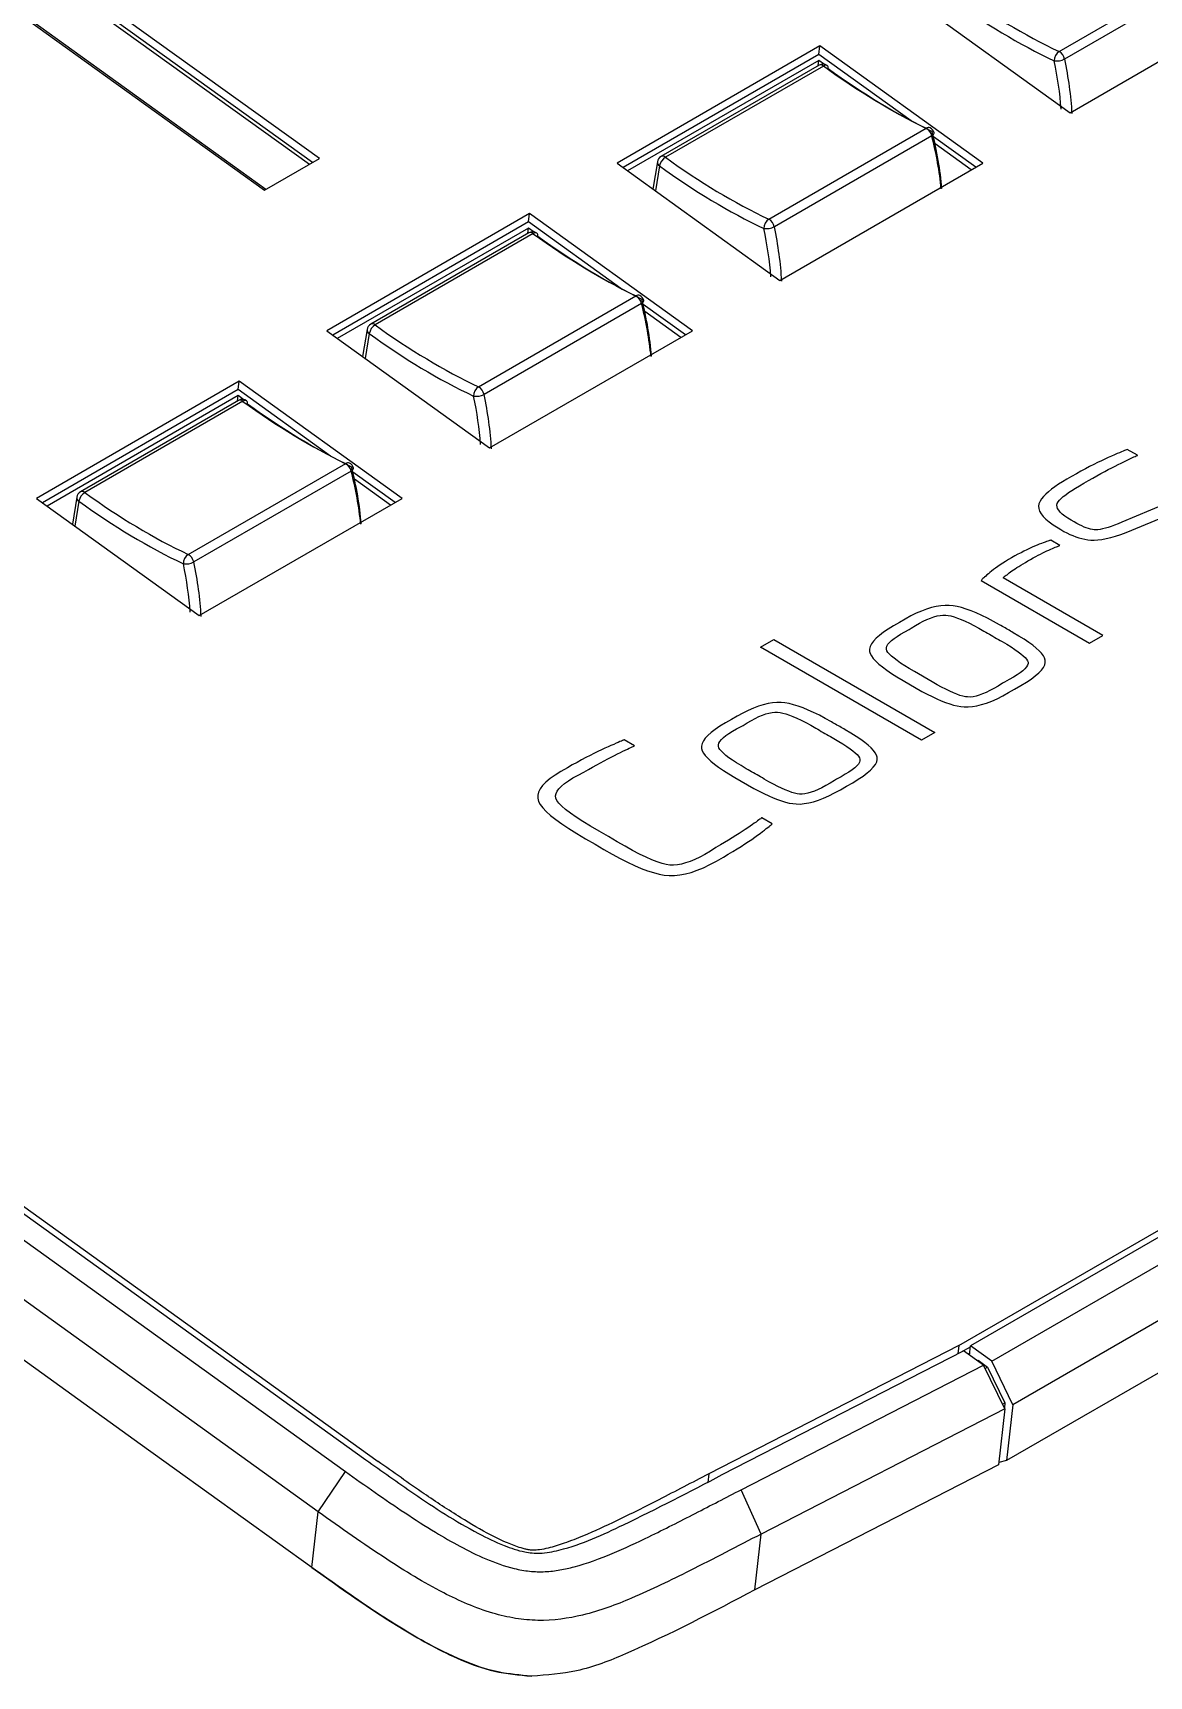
# Model space of a CAD drawing. Header units: inches. Extents: x 1.2 to 43.4, y 1.7 to 28.6.
# Drawn here: x 7.251 to 9.124, y 8.672 to 11.428 of the extents above; entities that cross this region are included whole.
import ezdxf

# ---------------------------------------------------------------- set-up
doc = ezdxf.new("R2010")
doc.units = ezdxf.units.IN
doc.header["$MEASUREMENT"] = 0
doc.layers.add('ARTWORK', color=2, linetype='Continuous')

msp = doc.modelspace()

# ---------------------------------------------------------------- linework, layer by layer
for p, q in [((8.8048, 9.2264), (19.1198, 15.1812)), ((19.1446, 15.1836), (8.8244, 9.2259)), ((8.86, 9.2003), (19.1801, 15.158)), ((19.2157, 15.0848), (8.8956, 9.1271)), ((19.2051, 14.9913), (8.885, 9.0336)), ((1.2564, 13.7032), (7.7758, 9.0153)), ((1.3361, 13.6899), (7.8097, 9.0349)), ((7.7299, 8.9477), (1.172, 13.6633)), ((1.3881, 13.6647), (7.8304, 9.0323)), ((7.4311, 9.0614), (1.1614, 13.5697)), ((7.7322, 11.2177), (6.6563, 11.9913)), ((7.7151, 11.2077), (6.6409, 11.9801)), ((7.7206, 11.2109), (6.6458, 11.9838)), ((6.5728, 11.9318), (7.64, 11.1644)), ((7.6422, 11.1657), (6.5753, 11.9328)), ((8.9731, 11.3972), (9.2374, 11.5497)), ((9.2467, 11.5371), (8.9824, 11.3845)), ((8.7184, 11.4911), (8.9917, 11.2945)), ((8.9917, 11.2945), (9.3321, 11.491)), ((8.5716, 11.4064), (8.2313, 11.2099)), ((8.57, 11.3924), (8.2414, 11.2026)), ((8.57, 11.3924), (8.5716, 11.4064)), ((8.7249, 11.281), (8.57, 11.3924)), ((8.845, 11.2098), (8.5716, 11.4064)), ((8.57, 11.3823), (8.2491, 11.1971)), ((8.5703, 11.3741), (8.3051, 11.2211)), ((8.5777, 11.3728), (8.3126, 11.2197)), ((8.569, 11.3734), (8.57, 11.3823)), ((8.5795, 11.3755), (8.57, 11.3823)), ((8.486, 11.1159), (8.7502, 11.2685)), ((8.7595, 11.2558), (8.4953, 11.1033)), ((8.8333, 11.2031), (8.7622, 11.2543)), ((8.8255, 11.1986), (8.7649, 11.2422)), ((7.64, 11.1644), (7.7322, 11.2177)), ((8.2313, 11.2099), (8.5046, 11.0133)), ((8.299, 11.2121), (8.2916, 11.1665)), ((8.3026, 11.2052), (8.2958, 11.1635)), ((8.5046, 11.0133), (8.845, 11.2098)), ((8.0845, 11.1252), (7.7442, 10.9287)), ((8.0829, 11.1112), (7.7542, 10.9214)), ((8.0829, 11.1112), (8.0845, 11.1252)), ((8.2378, 10.9998), (8.0829, 11.1112)), ((8.3579, 10.9286), (8.0845, 11.1252)), ((8.0829, 11.1011), (7.762, 10.9159)), ((8.0832, 11.0929), (7.818, 10.9399)), ((8.0906, 11.0916), (7.8255, 10.9385)), ((8.0818, 11.0922), (8.0829, 11.1011)), ((8.0924, 11.0943), (8.0829, 11.1011)), ((7.9989, 10.8347), (8.2631, 10.9873)), ((8.2724, 10.9746), (8.0082, 10.8221)), ((8.3462, 10.9219), (8.275, 10.973)), ((8.3384, 10.9174), (8.2778, 10.961)), ((7.7442, 10.9287), (8.0175, 10.7321)), ((7.8119, 10.9309), (7.8045, 10.8853)), ((7.8154, 10.924), (7.8087, 10.8823)), ((8.0175, 10.7321), (8.3579, 10.9286)), ((7.5974, 10.844), (7.2571, 10.6475)), ((7.5958, 10.83), (7.5974, 10.844)), ((7.8707, 10.6474), (7.5974, 10.844)), ((7.5958, 10.83), (7.2671, 10.6402)), ((7.5957, 10.8199), (7.2749, 10.6347)), ((7.5961, 10.8117), (7.3309, 10.6587)), ((7.6035, 10.8104), (7.3384, 10.6573)), ((7.5947, 10.811), (7.5957, 10.8199)), ((7.6052, 10.8131), (7.5957, 10.8199)), ((7.7507, 10.7186), (7.5958, 10.83)), ((7.5118, 10.5535), (7.776, 10.7061)), ((7.7853, 10.6934), (7.5211, 10.5409)), ((7.8591, 10.6407), (7.7879, 10.6918)), ((7.8513, 10.6362), (7.7907, 10.6797)), ((7.2571, 10.6475), (7.5304, 10.4509)), ((7.3248, 10.6497), (7.3174, 10.6041)), ((7.3283, 10.6428), (7.3216, 10.6011)), ((7.5304, 10.4509), (7.8707, 10.6474)), ((8.8048, 9.2264), (8.3851, 9.0111)), ((8.408, 9.01), (8.8128, 9.2177)), ((8.8048, 9.2264), (8.8032, 9.2128)), ((8.8082, 9.2153), (8.8243, 9.2246)), ((8.8465, 9.1935), (8.8128, 9.2177)), ((8.8203, 9.2123), (8.8231, 9.2139)), ((8.8227, 9.2105), (8.8244, 9.2259)), ((8.86, 9.2003), (8.8244, 9.2259)), ((8.4398, 8.9848), (8.8465, 9.1935)), ((8.8358, 9.2011), (8.8371, 9.2019)), ((8.8371, 9.2019), (8.8531, 9.1904)), ((8.8821, 9.1202), (8.8465, 9.1935)), ((8.8491, 9.1881), (8.8531, 9.1904)), ((8.8531, 9.1904), (8.8822, 9.1305)), ((8.8956, 9.1271), (8.86, 9.2003)), ((8.8783, 9.1282), (8.8822, 9.1305)), ((8.8822, 9.1305), (8.8813, 9.122)), ((8.8956, 9.1271), (8.885, 9.0336)), ((8.8821, 9.1202), (8.4733, 8.9104)), ((8.8821, 9.1202), (8.8715, 9.0267)), ((7.7193, 8.8541), (7.4311, 9.0614)), ((7.7299, 8.9477), (7.7758, 9.0153)), ((8.8715, 9.0267), (8.4627, 8.8168)), ((8.885, 9.0336), (8.872, 9.0306)), ((8.3851, 9.0111), (8.3835, 8.9971)), ((8.4733, 8.9104), (8.4398, 8.9848)), ((7.7193, 8.8541), (7.7299, 8.9477)), ((8.4627, 8.8168), (8.4733, 8.9104)), ((8.0883, 8.672), (8.0877, 8.6721))]:
    msp.add_line(p, q)
at = {"flags": 128}
for points in [[(8.7595, 11.2558), (8.7611, 11.2569), (8.7623, 11.2581), (8.763, 11.2592), (8.7633, 11.2602), (8.7633, 11.2608)], [(8.2724, 10.9746), (8.274, 10.9757), (8.2752, 10.9769), (8.2759, 10.978), (8.2762, 10.979), (8.2761, 10.9796)], [(7.7853, 10.6934), (7.7869, 10.6945), (7.7881, 10.6956), (7.7888, 10.6968), (7.7891, 10.6978), (7.789, 10.6984)]]:
    msp.add_lwpolyline(points, dxfattribs=at)
for centre, radius, start, end in [((8.9833, 11.3819), 0.0183, 123.5722, 181.2966), ((8.969, 11.4103), 0.029, 262.0249, 297.5865), ((8.9636, 11.3803), 0.0193, 12.4757, 60.2994), ((8.5766, 11.3632), 0.0127, 54.1186, 119.9973), ((8.5729, 11.3676), 0.00708, 47.3576, 111.994), ((8.5814, 11.3684), 0.00566, 61.9444, 129.8678), ((8.5806, 11.3697), 0.00505, 347.6487, 48.0224), ((8.754, 11.2629), 0.0067, 67.7966, 124.0736), ((8.7407, 11.2517), 0.0193, 12.4757, 60.2994), ((8.751, 11.2577), 0.0127, 14.1861, 64.0927), ((8.3115, 11.2101), 0.0127, 119.9973, 170.7801), ((8.3243, 11.2009), 0.0221, 121.8266, 168.8229), ((8.3078, 11.2145), 0.00708, 47.3576, 111.994), ((8.3065, 11.2116), 0.00754, 176.0502, 238.4525), ((8.4961, 11.1007), 0.0183, 123.5731, 181.2956), ((8.4764, 11.0991), 0.0193, 12.4757, 60.2994), ((8.0895, 11.082), 0.0127, 54.1186, 119.9973), ((8.0858, 11.0864), 0.00708, 47.3576, 111.994), ((8.0943, 11.0872), 0.00566, 61.944, 129.8649), ((8.0935, 11.0885), 0.00505, 347.6487, 48.0224), ((8.4819, 11.1291), 0.029, 262.0249, 297.5865), ((8.2669, 10.9817), 0.00669, 67.792, 124.0782), ((8.2535, 10.9705), 0.0193, 12.4757, 60.2994), ((8.2639, 10.9765), 0.0127, 14.1861, 64.0927), ((7.8244, 10.9289), 0.0127, 119.9973, 170.7801), ((7.8194, 10.9304), 0.00754, 176.0502, 238.4525), ((7.8372, 10.9197), 0.0221, 121.8271, 168.8223), ((7.8207, 10.9333), 0.00708, 47.3576, 111.994), ((8.009, 10.8195), 0.0183, 123.5731, 181.2972), ((7.9893, 10.8179), 0.0193, 12.4757, 60.2994), ((7.6024, 10.8008), 0.0127, 54.1186, 119.9973), ((7.5987, 10.8052), 0.00708, 47.3576, 111.994), ((7.6071, 10.806), 0.00566, 61.944, 129.8649), ((7.6064, 10.8073), 0.00506, 347.6626, 48.0181), ((7.9948, 10.8478), 0.029, 262.0238, 297.5866), ((7.7798, 10.7005), 0.00669, 67.792, 124.0782), ((7.7664, 10.6893), 0.0193, 12.4757, 60.2994), ((7.7768, 10.6953), 0.0127, 14.1861, 64.0927), ((7.3323, 10.6492), 0.00754, 176.0502, 238.4525), ((7.3372, 10.6477), 0.0127, 119.9973, 170.7801), ((7.35, 10.6385), 0.0221, 121.8271, 168.8223), ((7.3336, 10.6521), 0.00708, 47.3576, 111.994), ((7.5219, 10.5383), 0.0183, 123.5715, 181.2973), ((7.5077, 10.5666), 0.029, 262.0237, 297.5877), ((7.5022, 10.5367), 0.0193, 12.4757, 60.2994)]:
    msp.add_arc(centre, radius, start, end)
for centre, major_axis, ratio, start_param, end_param in [((8.9252, 12.3992), (-0.5627, 1.0228), 0.594248, 2.242544, 2.452543), ((8.9163, 12.3943), (-0.5691, 1.0338), 0.594069, 2.242405, 2.452404), ((8.6374, 11.4579), (-0.2439, 0.4425), 0.593655, 4.034854, 4.237824), ((8.6596, 12.2459), (-0.6031, 0.9995), 0.560208, 2.219453, 2.429452), ((8.6685, 12.2513), (-0.6095, 1.0105), 0.560393, 2.219562, 2.429561), ((8.6284, 11.453), (-0.2375, 0.4315), 0.594069, 4.053627, 4.238144), ((8.4219, 11.3336), (-0.2607, 0.4328), 0.560822, 4.012586, 4.215556), ((8.4309, 11.339), (-0.2544, 0.4218), 0.560393, 3.990416, 4.215301), ((8.4381, 12.118), (-0.5627, 1.0228), 0.594248, 2.242544, 2.452543), ((8.4292, 12.1131), (-0.5691, 1.0338), 0.594069, 2.242405, 2.452404), ((8.1725, 11.9646), (-0.6031, 0.9995), 0.560208, 2.219453, 2.429452), ((8.1814, 11.9701), (-0.6095, 1.0105), 0.560393, 2.219562, 2.429561), ((8.1413, 11.1718), (-0.2375, 0.4315), 0.594069, 4.053627, 4.238144), ((8.1502, 11.1767), (-0.2439, 0.4425), 0.593655, 4.034854, 4.237824), ((7.9348, 11.0524), (-0.2607, 0.4328), 0.560822, 4.012586, 4.215556), ((7.9438, 11.0578), (-0.2544, 0.4218), 0.560393, 3.990416, 4.215301), ((7.9421, 11.8319), (-0.5691, 1.0338), 0.594069, 2.242405, 2.452404), ((7.951, 11.8368), (-0.5627, 1.0228), 0.594248, 2.242544, 2.452543), ((7.6853, 11.6834), (-0.6031, 0.9995), 0.560208, 2.219453, 2.429452), ((7.6943, 11.6889), (-0.6095, 1.0105), 0.560393, 2.219562, 2.429561), ((7.6542, 10.8906), (-0.2375, 0.4315), 0.594069, 4.053627, 4.238144), ((7.6631, 10.8955), (-0.2439, 0.4425), 0.593655, 4.034854, 4.237824), ((7.4567, 10.7766), (-0.2544, 0.4218), 0.560393, 3.990416, 4.215301), ((7.4477, 10.7712), (-0.2607, 0.4328), 0.560822, 4.012586, 4.215556), ((7.455, 11.5507), (-0.5691, 1.0338), 0.594069, 2.242405, 2.452404), ((7.4639, 11.5556), (-0.5627, 1.0228), 0.594248, 2.242544, 2.452543), ((7.1671, 10.6094), (-0.2375, 0.4315), 0.594069, 4.053627, 4.238144), ((7.176, 10.6143), (-0.2439, 0.4425), 0.593655, 4.034854, 4.237824)]:
    msp.add_ellipse(centre, major_axis=major_axis, ratio=ratio, start_param=start_param, end_param=end_param)
for points, knots in [([(7.7758, 9.0153), (7.7923, 9.0035), (7.825, 8.9801), (7.8751, 8.9459), (7.9222, 8.9156), (7.9672, 8.8895), (8.0105, 8.8681), (8.0502, 8.8536), (8.0845, 8.8474), (8.1107, 8.8467), (8.1358, 8.8497), (8.1747, 8.8586), (8.2248, 8.8776), (8.2781, 8.9024), (8.324, 8.9253), (8.3627, 8.945), (8.4012, 8.9649), (8.427, 8.9782), (8.4398, 8.9848)], [0, 0, 0, 0, 0.084338, 0.167732, 0.250065, 0.312703, 0.375091, 0.437716, 0.469036, 0.500388, 0.531706, 0.563014, 0.654691, 0.750172, 0.812622, 0.875078, 0.937539, 1, 1, 1, 1]), ([(7.8097, 9.0349), (7.8364, 9.0159), (7.8968, 8.973), (7.9729, 8.9234), (8.0373, 8.8922), (8.0721, 8.8801), (8.1049, 8.877), (8.1443, 8.885), (8.191, 8.9016), (8.282, 8.9445), (8.3532, 8.9815), (8.408, 9.01)], [0, 0, 0, 0, 0.14952, 0.337801, 0.404719, 0.453377, 0.486268, 0.531853, 0.619347, 0.707277, 1, 1, 1, 1]), ([(8.3851, 9.0111), (8.3572, 8.9967), (8.306, 8.9702), (8.2365, 8.9351), (8.1836, 8.9105), (8.1452, 8.8954), (8.1205, 8.8877), (8.1027, 8.884), (8.0914, 8.883), (8.0831, 8.8839), (8.0765, 8.8853), (8.0645, 8.8886), (8.0451, 8.8961), (8.0109, 8.9127), (7.964, 8.9403), (7.9011, 8.9819), (7.856, 9.014), (7.8304, 9.0323)], [0, 0, 0, 0, 0.158637, 0.291637, 0.391974, 0.44764, 0.491035, 0.512692, 0.529001, 0.539709, 0.54763, 0.55761, 0.59316, 0.638553, 0.730276, 0.847113, 1, 1, 1, 1]), ([(8.4733, 8.9104), (8.4333, 8.8897), (8.3621, 8.8528), (8.2647, 8.805), (8.1815, 8.7734), (8.1122, 8.7634), (8.0602, 8.7682), (8.005, 8.7812), (7.9305, 8.8145), (7.8346, 8.8733), (7.7677, 8.9208), (7.7299, 8.9477)], [0, 0, 0, 0, 0.175966, 0.314058, 0.420333, 0.505539, 0.546237, 0.589245, 0.691235, 0.825448, 1, 1, 1, 1]), ([(8.0877, 8.6721), (8.0689, 8.6737), (8.0287, 8.6771), (7.9678, 8.6989), (7.8975, 8.7341), (7.8136, 8.7871), (7.753, 8.8302), (7.7193, 8.8541)], [0, 0, 0, 0, 0.124012, 0.264054, 0.433981, 0.684847, 1, 1, 1, 1]), ([(7.7193, 8.8541), (7.7695, 8.8183), (7.8472, 8.7628), (7.9514, 8.7051), (8.0252, 8.6777), (8.0667, 8.674), (8.0877, 8.6721)], [0, 0, 0, 0, 0.469382, 0.727436, 0.862138, 1, 1, 1, 1]), ([(8.4627, 8.8168), (8.3923, 8.7798), (8.2981, 8.7301), (8.1715, 8.6786), (8.1139, 8.6741), (8.0883, 8.672)], [0, 0, 0, 0, 0.621023, 0.831392, 1, 1, 1, 1])]:
    msp.add_open_spline(points, degree=3, knots=knots)
at = {"layer": 'ARTWORK'}
for p, q in [((9.0703, 10.7226), (9.0658, 10.7207)), ((9.0742, 10.7242), (9.0703, 10.7226)), ((9.0776, 10.7257), (9.0742, 10.7242)), ((9.0805, 10.7269), (9.0776, 10.7257)), ((9.0829, 10.7279), (9.0805, 10.7269)), ((9.0848, 10.7287), (9.0829, 10.7279)), ((9.0863, 10.7292), (9.0848, 10.7287)), ((9.0872, 10.7295), (9.0863, 10.7292)), ((9.0876, 10.7296), (9.0872, 10.7295)), ((9.1047, 10.7198), (9.0876, 10.7296)), ((9.0173, 10.697), (9.0098, 10.693)), ((9.0244, 10.7008), (9.0173, 10.697)), ((9.0313, 10.7044), (9.0244, 10.7008)), ((9.0378, 10.7077), (9.0313, 10.7044)), ((9.044, 10.7108), (9.0378, 10.7077)), ((9.05, 10.7136), (9.044, 10.7108)), ((9.0496, 10.6925), (9.0557, 10.6958)), ((9.0556, 10.7162), (9.05, 10.7136)), ((9.0609, 10.7186), (9.0556, 10.7162)), ((9.0557, 10.6958), (9.0615, 10.6989)), ((9.0658, 10.7207), (9.0609, 10.7186)), ((9.0615, 10.6989), (9.067, 10.7017)), ((9.067, 10.7017), (9.0722, 10.7044)), ((9.0722, 10.7044), (9.0771, 10.7068)), ((9.0771, 10.7068), (9.0817, 10.7091)), ((9.0817, 10.7091), (9.086, 10.7111)), ((9.086, 10.7111), (9.0898, 10.7129)), ((9.0898, 10.7129), (9.0932, 10.7145)), ((9.0932, 10.7145), (9.0961, 10.7159)), ((9.0961, 10.7159), (9.0987, 10.7171)), ((9.0987, 10.7171), (9.1007, 10.718)), ((9.1007, 10.718), (9.1024, 10.7188)), ((9.1024, 10.7188), (9.1036, 10.7193)), ((9.1036, 10.7193), (9.1044, 10.7197)), ((9.1044, 10.7197), (9.1047, 10.7198)), ((8.972, 10.6713), (8.9658, 10.667)), ((8.9788, 10.6755), (8.972, 10.6713)), ((8.9861, 10.6799), (8.9788, 10.6755)), ((8.994, 10.6842), (8.9861, 10.6799)), ((9.0021, 10.6887), (8.994, 10.6842)), ((9.0004, 10.6648), (9.0071, 10.6688)), ((9.0098, 10.693), (9.0021, 10.6887)), ((9.0071, 10.6688), (9.0145, 10.673)), ((9.0145, 10.673), (9.0225, 10.6774)), ((9.0225, 10.6774), (9.0297, 10.6815)), ((9.0297, 10.6815), (9.0366, 10.6854)), ((9.0366, 10.6854), (9.0433, 10.6891)), ((9.0433, 10.6891), (9.0496, 10.6925)), ((8.9411, 10.6427), (8.9393, 10.6387)), ((8.9438, 10.6466), (8.9411, 10.6427)), ((8.947, 10.6506), (8.9438, 10.6466)), ((8.9508, 10.6546), (8.947, 10.6506)), ((8.9553, 10.6587), (8.9508, 10.6546)), ((8.9602, 10.6629), (8.9553, 10.6587)), ((8.9658, 10.667), (8.9602, 10.6629)), ((8.9701, 10.6391), (8.9715, 10.6418)), ((8.9715, 10.6418), (8.9737, 10.6445)), ((8.9737, 10.6445), (8.9766, 10.6475)), ((8.9766, 10.6475), (8.9801, 10.6506)), ((8.9801, 10.6506), (8.9842, 10.6538)), ((8.9842, 10.6538), (8.989, 10.6573)), ((8.989, 10.6573), (8.9944, 10.661)), ((8.9944, 10.661), (9.0004, 10.6648)), ((8.9393, 10.6387), (8.9386, 10.6346)), ((8.9386, 10.6346), (8.9389, 10.6304)), ((8.9389, 10.6304), (8.9403, 10.6261)), ((8.9403, 10.6261), (8.9428, 10.6218)), ((8.9428, 10.6218), (8.9464, 10.6173)), ((8.9464, 10.6173), (8.951, 10.6127)), ((8.951, 10.6127), (8.9567, 10.608)), ((8.9694, 10.6364), (8.9701, 10.6391)), ((8.9696, 10.6335), (8.9694, 10.6364)), ((8.9706, 10.6306), (8.9696, 10.6335)), ((8.9724, 10.6276), (8.9706, 10.6306)), ((8.975, 10.6245), (8.9724, 10.6276)), ((8.9784, 10.6213), (8.975, 10.6245)), ((8.9827, 10.618), (8.9784, 10.6213)), ((8.9877, 10.6146), (8.9827, 10.618)), ((8.9936, 10.6112), (8.9877, 10.6146)), ((9.1504, 10.6376), (9.0784, 10.6076)), ((9.0954, 10.5943), (9.1669, 10.6241)), ((8.9567, 10.608), (8.9634, 10.6032)), ((8.9634, 10.6032), (8.9713, 10.5983)), ((8.9713, 10.5983), (8.9762, 10.5952)), ((8.9762, 10.5952), (8.9812, 10.5923)), ((8.9812, 10.5923), (8.9861, 10.5896)), ((8.9861, 10.5896), (8.9911, 10.5872)), ((8.9911, 10.5872), (8.9961, 10.5851)), ((8.9983, 10.6083), (8.9936, 10.6112)), ((8.9961, 10.5851), (9.0011, 10.5831)), ((9.0028, 10.6057), (8.9983, 10.6083)), ((9.0071, 10.6033), (9.0028, 10.6057)), ((9.0112, 10.6013), (9.0071, 10.6033)), ((9.0151, 10.5995), (9.0112, 10.6013)), ((9.0188, 10.598), (9.0151, 10.5995)), ((9.0223, 10.5968), (9.0188, 10.598)), ((9.0257, 10.5958), (9.0223, 10.5968)), ((9.0289, 10.5952), (9.0257, 10.5958)), ((9.0318, 10.5948), (9.0289, 10.5952)), ((9.0349, 10.5947), (9.0318, 10.5948)), ((9.0383, 10.5949), (9.0349, 10.5947)), ((9.0421, 10.5954), (9.0383, 10.5949)), ((9.0462, 10.5963), (9.0421, 10.5954)), ((9.0507, 10.5974), (9.0462, 10.5963)), ((9.0555, 10.5988), (9.0507, 10.5974)), ((9.0607, 10.6006), (9.0555, 10.5988)), ((9.0663, 10.6026), (9.0607, 10.6006)), ((9.0722, 10.6049), (9.0663, 10.6026)), ((9.068, 10.5844), (9.0767, 10.5872)), ((9.0784, 10.6076), (9.0722, 10.6049)), ((9.0767, 10.5872), (9.0858, 10.5905)), ((9.0858, 10.5905), (9.0954, 10.5943)), ((8.9142, 10.559), (8.9092, 10.5565)), ((8.9189, 10.5614), (8.9142, 10.559)), ((8.9235, 10.5635), (8.9189, 10.5614)), ((8.9279, 10.5655), (8.9235, 10.5635)), ((8.932, 10.5674), (8.9279, 10.5655)), ((8.9361, 10.569), (8.932, 10.5674)), ((8.9399, 10.5705), (8.9361, 10.569)), ((8.9434, 10.5719), (8.9399, 10.5705)), ((8.9466, 10.573), (8.9434, 10.5719)), ((8.9456, 10.556), (8.9492, 10.5578)), ((8.9495, 10.5741), (8.9466, 10.573)), ((8.9492, 10.5578), (8.9527, 10.5594)), ((8.952, 10.575), (8.9495, 10.5741)), ((8.9541, 10.5758), (8.952, 10.575)), ((8.9527, 10.5594), (8.9559, 10.5609)), ((8.9558, 10.5764), (8.9541, 10.5758)), ((8.9572, 10.5769), (8.9558, 10.5764)), ((8.9559, 10.5609), (8.959, 10.5622)), ((8.9583, 10.5772), (8.9572, 10.5769)), ((8.959, 10.5774), (8.9583, 10.5772)), ((8.9593, 10.5774), (8.959, 10.5774)), ((8.959, 10.5622), (8.9619, 10.5634)), ((8.9746, 10.5686), (8.9593, 10.5774)), ((8.9619, 10.5634), (8.9644, 10.5645)), ((8.9644, 10.5645), (8.9667, 10.5655)), ((8.9667, 10.5655), (8.9687, 10.5663)), ((8.9687, 10.5663), (8.9704, 10.567)), ((8.9704, 10.567), (8.9718, 10.5676)), ((8.9718, 10.5676), (8.9729, 10.5681)), ((8.9729, 10.5681), (8.9738, 10.5684)), ((8.9738, 10.5684), (8.9743, 10.5686)), ((8.9743, 10.5686), (8.9746, 10.5686)), ((9.0011, 10.5831), (9.006, 10.5815)), ((9.006, 10.5815), (9.011, 10.5801)), ((9.011, 10.5801), (9.0161, 10.5789)), ((9.0161, 10.5789), (9.0211, 10.578)), ((9.0211, 10.578), (9.0263, 10.5775)), ((9.0263, 10.5775), (9.0321, 10.5774)), ((9.0321, 10.5774), (9.0383, 10.5778)), ((9.0383, 10.5778), (9.045, 10.5787)), ((9.045, 10.5787), (9.0522, 10.5801)), ((9.0522, 10.5801), (9.0599, 10.582)), ((9.0599, 10.582), (9.068, 10.5844)), ((8.8666, 10.5307), (8.8631, 10.5282)), ((8.8703, 10.5333), (8.8666, 10.5307)), ((8.8743, 10.536), (8.8703, 10.5333)), ((8.8787, 10.5389), (8.8743, 10.536)), ((8.8833, 10.5418), (8.8787, 10.5389)), ((8.8882, 10.5448), (8.8833, 10.5418)), ((8.8934, 10.548), (8.8882, 10.5448)), ((8.8988, 10.551), (8.8934, 10.548)), ((8.8965, 10.5275), (8.8993, 10.5294)), ((8.9041, 10.5538), (8.8988, 10.551)), ((8.8993, 10.5294), (8.9023, 10.5314)), ((8.9023, 10.5314), (8.9055, 10.5334)), ((8.9092, 10.5565), (8.9041, 10.5538)), ((8.9055, 10.5334), (8.909, 10.5356)), ((8.909, 10.5356), (8.9126, 10.5378)), ((8.9126, 10.5378), (8.9165, 10.5402)), ((8.9165, 10.5402), (8.9206, 10.5426)), ((8.9206, 10.5426), (8.9252, 10.5452)), ((8.9252, 10.5452), (8.9296, 10.5476)), ((8.9296, 10.5476), (8.9339, 10.5499)), ((8.9339, 10.5499), (8.938, 10.5521)), ((8.938, 10.5521), (8.9419, 10.5541)), ((8.9419, 10.5541), (8.9456, 10.556)), ((8.8424, 10.5101), (8.8423, 10.5099)), ((8.8423, 10.5099), (9.0244, 10.4048)), ((8.8428, 10.5105), (8.8424, 10.5101)), ((8.8434, 10.5111), (8.8428, 10.5105)), ((8.8442, 10.5119), (8.8434, 10.5111)), ((8.8453, 10.513), (8.8442, 10.5119)), ((8.8466, 10.5142), (8.8453, 10.513)), ((8.8482, 10.5156), (8.8466, 10.5142)), ((8.85, 10.5173), (8.8482, 10.5156)), ((8.8521, 10.5191), (8.85, 10.5173)), ((8.8544, 10.5212), (8.8521, 10.5191)), ((8.857, 10.5234), (8.8544, 10.5212)), ((8.8599, 10.5257), (8.857, 10.5234)), ((8.8631, 10.5282), (8.8599, 10.5257)), ((8.8792, 10.5144), (8.8793, 10.5145)), ((9.0467, 10.4177), (8.8792, 10.5144)), ((8.8793, 10.5145), (8.8796, 10.5148)), ((8.8796, 10.5148), (8.8801, 10.5152)), ((8.8801, 10.5152), (8.8808, 10.5158)), ((8.8808, 10.5158), (8.8817, 10.5166)), ((8.8817, 10.5166), (8.8828, 10.5174)), ((8.8828, 10.5174), (8.8842, 10.5185)), ((8.8842, 10.5185), (8.8857, 10.5196)), ((8.8857, 10.5196), (8.8875, 10.521)), ((8.8875, 10.521), (8.8894, 10.5225)), ((8.8894, 10.5225), (8.8916, 10.5241)), ((8.8916, 10.5241), (8.8939, 10.5258)), ((8.8939, 10.5258), (8.8965, 10.5275)), ((8.7243, 10.4503), (8.7149, 10.4451)), ((8.7334, 10.4548), (8.7243, 10.4503)), ((8.7422, 10.4586), (8.7334, 10.4548)), ((8.7507, 10.4618), (8.7422, 10.4586)), ((8.7589, 10.4643), (8.7507, 10.4618)), ((8.7513, 10.4444), (8.7573, 10.4469)), ((8.7573, 10.4469), (8.7629, 10.4489)), ((8.7668, 10.4662), (8.7589, 10.4643)), ((8.7629, 10.4489), (8.7683, 10.4503)), ((8.7744, 10.4675), (8.7668, 10.4662)), ((8.7683, 10.4503), (8.7734, 10.4513)), ((8.7734, 10.4513), (8.7783, 10.4518)), ((8.7817, 10.4681), (8.7744, 10.4675)), ((8.7783, 10.4518), (8.7829, 10.4518)), ((8.7887, 10.468), (8.7817, 10.4681)), ((8.7829, 10.4518), (8.787, 10.4513)), ((8.787, 10.4513), (8.7917, 10.4504)), ((8.7952, 10.4674), (8.7887, 10.468)), ((8.7917, 10.4504), (8.7968, 10.4489)), ((8.8021, 10.4662), (8.7952, 10.4674)), ((8.7968, 10.4489), (8.8025, 10.4469)), ((8.8094, 10.4644), (8.8021, 10.4662)), ((8.8025, 10.4469), (8.8087, 10.4445)), ((8.8172, 10.462), (8.8094, 10.4644)), ((8.8255, 10.459), (8.8172, 10.462)), ((8.8341, 10.4555), (8.8255, 10.459)), ((8.8433, 10.4513), (8.8341, 10.4555)), ((8.8528, 10.4466), (8.8433, 10.4513)), ((8.6783, 10.4229), (8.6715, 10.4178)), ((8.6861, 10.4282), (8.6783, 10.4229)), ((8.6951, 10.4337), (8.6861, 10.4282)), ((8.7052, 10.4393), (8.6951, 10.4337)), ((8.7013, 10.4161), (8.7072, 10.4199)), ((8.7149, 10.4451), (8.7052, 10.4393)), ((8.7072, 10.4199), (8.714, 10.4237)), ((8.714, 10.4237), (8.7216, 10.4277)), ((8.7216, 10.4277), (8.725, 10.4297)), ((8.725, 10.4297), (8.732, 10.4341)), ((8.732, 10.4341), (8.7387, 10.438)), ((8.7387, 10.438), (8.7452, 10.4415)), ((8.7452, 10.4415), (8.7513, 10.4444)), ((8.8087, 10.4445), (8.8153, 10.4416)), ((8.8153, 10.4416), (8.8225, 10.4381)), ((8.8225, 10.4381), (8.8302, 10.4342)), ((8.8302, 10.4342), (8.8384, 10.4298)), ((8.8384, 10.4298), (8.847, 10.4249)), ((8.847, 10.4249), (8.8501, 10.4231)), ((8.8501, 10.4231), (8.8531, 10.4214)), ((8.8628, 10.4413), (8.8528, 10.4466)), ((8.8531, 10.4214), (8.8562, 10.4197)), ((8.8562, 10.4197), (8.8592, 10.4179)), ((8.8733, 10.4355), (8.8628, 10.4413)), ((8.8756, 10.4342), (8.8733, 10.4355)), ((8.8779, 10.4328), (8.8756, 10.4342)), ((8.8802, 10.4315), (8.8779, 10.4328)), ((8.8825, 10.4302), (8.8802, 10.4315)), ((8.8848, 10.4289), (8.8825, 10.4302)), ((8.8871, 10.4276), (8.8848, 10.4289)), ((8.8894, 10.4263), (8.8871, 10.4276)), ((8.8917, 10.4249), (8.8894, 10.4263)), ((8.8939, 10.4236), (8.8917, 10.4249)), ((8.8962, 10.4223), (8.8939, 10.4236)), ((8.9058, 10.4167), (8.8962, 10.4223)), ((8.4719, 10.3981), (8.4942, 10.411)), ((8.7424, 10.242), (8.4719, 10.3981)), ((8.4942, 10.411), (8.7647, 10.2548)), ((8.656, 10.3992), (8.655, 10.3949)), ((8.655, 10.3949), (8.6551, 10.3909)), ((8.6582, 10.4036), (8.656, 10.3992)), ((8.6615, 10.4081), (8.6582, 10.4036)), ((8.666, 10.4129), (8.6615, 10.4081)), ((8.6715, 10.4178), (8.666, 10.4129)), ((8.6834, 10.397), (8.6843, 10.3999)), ((8.6834, 10.3944), (8.6834, 10.397)), ((8.6842, 10.392), (8.6834, 10.3944)), ((8.6859, 10.3893), (8.6842, 10.392)), ((8.6843, 10.3999), (8.686, 10.4028)), ((8.686, 10.4028), (8.6885, 10.4059)), ((8.6885, 10.4059), (8.6919, 10.4092)), ((8.6919, 10.4092), (8.6962, 10.4126)), ((8.6962, 10.4126), (8.7013, 10.4161)), ((8.8592, 10.4179), (8.8622, 10.4162)), ((8.8622, 10.4162), (8.8653, 10.4144)), ((8.8653, 10.4144), (8.8683, 10.4127)), ((8.8683, 10.4127), (8.8713, 10.4109)), ((8.8713, 10.4109), (8.8744, 10.4092)), ((8.8744, 10.4092), (8.8774, 10.4074)), ((8.8774, 10.4074), (8.8853, 10.4028)), ((8.8853, 10.4028), (8.8925, 10.3984)), ((8.8925, 10.3984), (8.8988, 10.3943)), ((8.8988, 10.3943), (8.9044, 10.3904)), ((8.9145, 10.4112), (8.9058, 10.4167)), ((8.9222, 10.4061), (8.9145, 10.4112)), ((8.929, 10.4011), (8.9222, 10.4061)), ((8.9348, 10.3964), (8.929, 10.4011)), ((8.9397, 10.3919), (8.9348, 10.3964)), ((8.9436, 10.3877), (8.9397, 10.3919)), ((9.0244, 10.4048), (9.0467, 10.4177)), ((8.6551, 10.3909), (8.6562, 10.3872)), ((8.6562, 10.3872), (8.6583, 10.3832)), ((8.6583, 10.3832), (8.6614, 10.379)), ((8.6614, 10.379), (8.6655, 10.3745)), ((8.6655, 10.3745), (8.6707, 10.3697)), ((8.6707, 10.3697), (8.6768, 10.3648)), ((8.6768, 10.3648), (8.6839, 10.3595)), ((8.6884, 10.3862), (8.6859, 10.3893)), ((8.6918, 10.383), (8.6884, 10.3862)), ((8.6961, 10.3794), (8.6918, 10.383)), ((8.7012, 10.3755), (8.6961, 10.3794)), ((8.7072, 10.3713), (8.7012, 10.3755)), ((8.714, 10.3668), (8.7072, 10.3713)), ((8.7217, 10.3621), (8.714, 10.3668)), ((8.9044, 10.3904), (8.9091, 10.3869)), ((8.9091, 10.3869), (8.9131, 10.3836)), ((8.9131, 10.3836), (8.9162, 10.3805)), ((8.9184, 10.3649), (8.9158, 10.3618)), ((8.9162, 10.3805), (8.9186, 10.3777)), ((8.9202, 10.3678), (8.9184, 10.3649)), ((8.9186, 10.3777), (8.9202, 10.3752)), ((8.9202, 10.3752), (8.921, 10.373)), ((8.921, 10.3705), (8.9202, 10.3678)), ((8.921, 10.373), (8.921, 10.3705)), ((8.9434, 10.3595), (8.9468, 10.3641)), ((8.9467, 10.3837), (8.9436, 10.3877)), ((8.9487, 10.3799), (8.9467, 10.3837)), ((8.9468, 10.3641), (8.949, 10.3684)), ((8.9499, 10.3764), (8.9487, 10.3799)), ((8.949, 10.3684), (8.95, 10.3725)), ((8.95, 10.3725), (8.9499, 10.3764)), ((8.6839, 10.3595), (8.692, 10.354)), ((8.692, 10.354), (8.7011, 10.3483)), ((8.7011, 10.3483), (8.7112, 10.3423)), ((8.7112, 10.3423), (8.743, 10.3239)), ((8.7303, 10.357), (8.7217, 10.3621)), ((8.7602, 10.3397), (8.7303, 10.357)), ((8.7683, 10.3351), (8.7602, 10.3397)), ((8.8781, 10.3374), (8.8708, 10.3328)), ((8.8814, 10.3393), (8.8781, 10.3374)), ((8.8894, 10.3435), (8.8814, 10.3393)), ((8.8964, 10.3476), (8.8894, 10.3435)), ((8.9026, 10.3514), (8.8964, 10.3476)), ((8.9079, 10.355), (8.9026, 10.3514)), ((8.9123, 10.3585), (8.9079, 10.355)), ((8.9089, 10.3336), (8.9182, 10.3392)), ((8.9158, 10.3618), (8.9123, 10.3585)), ((8.9182, 10.3392), (8.9263, 10.3446)), ((8.9263, 10.3446), (8.9332, 10.3498)), ((8.9332, 10.3498), (8.9389, 10.3548)), ((8.9389, 10.3548), (8.9434, 10.3595)), ((8.743, 10.3239), (8.7516, 10.3193)), ((8.7516, 10.3193), (8.7599, 10.3151)), ((8.7599, 10.3151), (8.7678, 10.3114)), ((8.7678, 10.3114), (8.7754, 10.3081)), ((8.7758, 10.331), (8.7683, 10.3351)), ((8.7829, 10.3273), (8.7758, 10.331)), ((8.7896, 10.3241), (8.7829, 10.3273)), ((8.7957, 10.3214), (8.7896, 10.3241)), ((8.8014, 10.3191), (8.7957, 10.3214)), ((8.8067, 10.3172), (8.8014, 10.3191)), ((8.8115, 10.3159), (8.8067, 10.3172)), ((8.8158, 10.3149), (8.8115, 10.3159)), ((8.8196, 10.3145), (8.8158, 10.3149)), ((8.824, 10.3144), (8.8196, 10.3145)), ((8.8287, 10.3149), (8.824, 10.3144)), ((8.8337, 10.3159), (8.8287, 10.3149)), ((8.8391, 10.3175), (8.8337, 10.3159)), ((8.8447, 10.3195), (8.8391, 10.3175)), ((8.8507, 10.3221), (8.8447, 10.3195)), ((8.8571, 10.3251), (8.8507, 10.3221)), ((8.8638, 10.3287), (8.8571, 10.3251)), ((8.86, 10.3076), (8.8691, 10.3116)), ((8.8708, 10.3328), (8.8638, 10.3287)), ((8.8691, 10.3116), (8.8785, 10.3163)), ((8.8785, 10.3163), (8.8883, 10.3217)), ((8.8883, 10.3217), (8.8985, 10.3278)), ((8.8985, 10.3278), (8.9089, 10.3336)), ((8.4329, 10.2823), (8.4232, 10.2765)), ((8.4422, 10.2874), (8.4329, 10.2823)), ((8.4513, 10.2919), (8.4422, 10.2874)), ((8.4601, 10.2958), (8.4513, 10.2919)), ((8.4686, 10.299), (8.4601, 10.2958)), ((8.4631, 10.2786), (8.4693, 10.2816)), ((8.4768, 10.3015), (8.4686, 10.299)), ((8.4693, 10.2816), (8.4752, 10.2841)), ((8.4752, 10.2841), (8.4809, 10.286)), ((8.4847, 10.3034), (8.4768, 10.3015)), ((8.4809, 10.286), (8.4863, 10.2875)), ((8.4923, 10.3046), (8.4847, 10.3034)), ((8.4863, 10.2875), (8.4914, 10.2885)), ((8.4914, 10.2885), (8.4962, 10.289)), ((8.4997, 10.3052), (8.4923, 10.3046)), ((8.4962, 10.289), (8.5008, 10.289)), ((8.5067, 10.3052), (8.4997, 10.3052)), ((8.5008, 10.289), (8.505, 10.2885)), ((8.505, 10.2885), (8.5096, 10.2875)), ((8.5131, 10.3045), (8.5067, 10.3052)), ((8.5096, 10.2875), (8.5148, 10.2861)), ((8.52, 10.3033), (8.5131, 10.3045)), ((8.5148, 10.2861), (8.5205, 10.2841)), ((8.5274, 10.3015), (8.52, 10.3033)), ((8.5205, 10.2841), (8.5266, 10.2817)), ((8.5266, 10.2817), (8.5333, 10.2787)), ((8.5352, 10.2991), (8.5274, 10.3015)), ((8.5434, 10.2962), (8.5352, 10.2991)), ((8.5521, 10.2926), (8.5434, 10.2962)), ((8.5612, 10.2885), (8.5521, 10.2926)), ((8.5708, 10.2838), (8.5612, 10.2885)), ((8.5808, 10.2785), (8.5708, 10.2838)), ((8.7754, 10.3081), (8.7827, 10.3052)), ((8.7827, 10.3052), (8.7896, 10.3029)), ((8.7896, 10.3029), (8.7961, 10.3009)), ((8.7961, 10.3009), (8.8023, 10.2994)), ((8.8023, 10.2994), (8.8082, 10.2984)), ((8.8082, 10.2984), (8.8138, 10.2978)), ((8.8138, 10.2978), (8.8205, 10.2977)), ((8.8205, 10.2977), (8.8276, 10.2983)), ((8.8276, 10.2983), (8.8352, 10.2996)), ((8.8352, 10.2996), (8.8431, 10.3016)), ((8.8431, 10.3016), (8.8513, 10.3042)), ((8.8513, 10.3042), (8.86, 10.3076)), ((8.3895, 10.255), (8.3839, 10.2501)), ((8.3962, 10.2601), (8.3895, 10.255)), ((8.4041, 10.2654), (8.3962, 10.2601)), ((8.4131, 10.2709), (8.4041, 10.2654)), ((8.4232, 10.2765), (8.4131, 10.2709)), ((8.4192, 10.2533), (8.4252, 10.257)), ((8.4252, 10.257), (8.432, 10.2609)), ((8.432, 10.2609), (8.4396, 10.2649)), ((8.4396, 10.2649), (8.4429, 10.2668)), ((8.4429, 10.2668), (8.4499, 10.2713)), ((8.4499, 10.2713), (8.4567, 10.2752)), ((8.4567, 10.2752), (8.4631, 10.2786)), ((8.5333, 10.2787), (8.5405, 10.2753)), ((8.5405, 10.2753), (8.5481, 10.2714)), ((8.5481, 10.2714), (8.5563, 10.267)), ((8.5563, 10.267), (8.565, 10.2621)), ((8.565, 10.2621), (8.568, 10.2603)), ((8.568, 10.2603), (8.5711, 10.2586)), ((8.5711, 10.2586), (8.5741, 10.2568)), ((8.5741, 10.2568), (8.5772, 10.2551)), ((8.5772, 10.2551), (8.5802, 10.2533)), ((8.5913, 10.2726), (8.5808, 10.2785)), ((8.5936, 10.2713), (8.5913, 10.2726)), ((8.5959, 10.27), (8.5936, 10.2713)), ((8.5981, 10.2687), (8.5959, 10.27)), ((8.6004, 10.2674), (8.5981, 10.2687)), ((8.6027, 10.2661), (8.6004, 10.2674)), ((8.605, 10.2647), (8.6027, 10.2661)), ((8.6073, 10.2634), (8.605, 10.2647)), ((8.6096, 10.2621), (8.6073, 10.2634)), ((8.6119, 10.2608), (8.6096, 10.2621)), ((8.6142, 10.2595), (8.6119, 10.2608)), ((8.6238, 10.2538), (8.6142, 10.2595)), ((8.6324, 10.2484), (8.6238, 10.2538)), ((8.7647, 10.2548), (8.7424, 10.242)), ((8.2107, 10.2285), (8.205, 10.2258)), ((8.2162, 10.2309), (8.2107, 10.2285)), ((8.2212, 10.2331), (8.2162, 10.2309)), ((8.2257, 10.235), (8.2212, 10.2331)), ((8.2297, 10.2368), (8.2257, 10.235)), ((8.2332, 10.2383), (8.2297, 10.2368)), ((8.2361, 10.2395), (8.2332, 10.2383)), ((8.2386, 10.2406), (8.2361, 10.2395)), ((8.2406, 10.2414), (8.2386, 10.2406)), ((8.242, 10.2419), (8.2406, 10.2414)), ((8.243, 10.2423), (8.242, 10.2419)), ((8.2434, 10.2424), (8.243, 10.2423)), ((8.2606, 10.2324), (8.2434, 10.2424)), ((8.2452, 10.2253), (8.2487, 10.227)), ((8.2487, 10.227), (8.2518, 10.2284)), ((8.2518, 10.2284), (8.2544, 10.2296)), ((8.2544, 10.2296), (8.2565, 10.2306)), ((8.2565, 10.2306), (8.2582, 10.2314)), ((8.2582, 10.2314), (8.2595, 10.232)), ((8.2595, 10.232), (8.2603, 10.2323)), ((8.2603, 10.2323), (8.2606, 10.2324)), ((8.374, 10.2363), (8.373, 10.2321)), ((8.373, 10.2321), (8.3731, 10.228)), ((8.3731, 10.228), (8.3742, 10.2243)), ((8.3762, 10.2407), (8.374, 10.2363)), ((8.3795, 10.2453), (8.3762, 10.2407)), ((8.3839, 10.2501), (8.3795, 10.2453)), ((8.4014, 10.2342), (8.4023, 10.237)), ((8.4014, 10.2316), (8.4014, 10.2342)), ((8.4022, 10.2291), (8.4014, 10.2316)), ((8.4039, 10.2264), (8.4022, 10.2291)), ((8.4023, 10.237), (8.404, 10.24)), ((8.4064, 10.2234), (8.4039, 10.2264)), ((8.404, 10.24), (8.4065, 10.2431)), ((8.4065, 10.2431), (8.4099, 10.2463)), ((8.4099, 10.2463), (8.4141, 10.2497)), ((8.4141, 10.2497), (8.4192, 10.2533)), ((8.5802, 10.2533), (8.5832, 10.2516)), ((8.5832, 10.2516), (8.5863, 10.2498)), ((8.5863, 10.2498), (8.5893, 10.2481)), ((8.5893, 10.2481), (8.5923, 10.2463)), ((8.5923, 10.2463), (8.5954, 10.2446)), ((8.5954, 10.2446), (8.6033, 10.2399)), ((8.6033, 10.2399), (8.6104, 10.2356)), ((8.6104, 10.2356), (8.6168, 10.2314)), ((8.6168, 10.2314), (8.6223, 10.2276)), ((8.6223, 10.2276), (8.6271, 10.224)), ((8.6402, 10.2432), (8.6324, 10.2484)), ((8.6469, 10.2383), (8.6402, 10.2432)), ((8.6528, 10.2336), (8.6469, 10.2383)), ((8.6577, 10.2291), (8.6528, 10.2336)), ((8.6616, 10.2249), (8.6577, 10.2291)), ((8.1563, 10.2004), (8.1482, 10.1958)), ((8.1642, 10.2048), (8.1563, 10.2004)), ((8.1718, 10.2089), (8.1642, 10.2048)), ((8.179, 10.2127), (8.1718, 10.2089)), ((8.186, 10.2164), (8.179, 10.2127)), ((8.1926, 10.2198), (8.186, 10.2164)), ((8.1903, 10.1968), (8.1972, 10.2006)), ((8.199, 10.2229), (8.1926, 10.2198)), ((8.1972, 10.2006), (8.2038, 10.2042)), ((8.205, 10.2258), (8.199, 10.2229)), ((8.2038, 10.2042), (8.21, 10.2076)), ((8.21, 10.2076), (8.216, 10.2107)), ((8.216, 10.2107), (8.2217, 10.2137)), ((8.2217, 10.2137), (8.227, 10.2164)), ((8.227, 10.2164), (8.2321, 10.219)), ((8.2321, 10.219), (8.2369, 10.2213)), ((8.2369, 10.2213), (8.2413, 10.2234)), ((8.2413, 10.2234), (8.2452, 10.2253)), ((8.3742, 10.2243), (8.3763, 10.2204)), ((8.3763, 10.2204), (8.3794, 10.2161)), ((8.3794, 10.2161), (8.3835, 10.2116)), ((8.3835, 10.2116), (8.3886, 10.2069)), ((8.3886, 10.2069), (8.3947, 10.2019)), ((8.3947, 10.2019), (8.4018, 10.1967)), ((8.4098, 10.2201), (8.4064, 10.2234)), ((8.414, 10.2165), (8.4098, 10.2201)), ((8.4192, 10.2126), (8.414, 10.2165)), ((8.4251, 10.2085), (8.4192, 10.2126)), ((8.432, 10.204), (8.4251, 10.2085)), ((8.4397, 10.1993), (8.432, 10.204)), ((8.4482, 10.1942), (8.4397, 10.1993)), ((8.6271, 10.224), (8.631, 10.2207)), ((8.6337, 10.1989), (8.6302, 10.1957)), ((8.631, 10.2207), (8.6342, 10.2177)), ((8.6364, 10.202), (8.6337, 10.1989)), ((8.6342, 10.2177), (8.6366, 10.2149)), ((8.6381, 10.2049), (8.6364, 10.202)), ((8.6366, 10.2149), (8.6382, 10.2124)), ((8.639, 10.2076), (8.6381, 10.2049)), ((8.6382, 10.2124), (8.639, 10.2102)), ((8.639, 10.2102), (8.639, 10.2076)), ((8.6614, 10.1967), (8.6648, 10.2012)), ((8.6646, 10.2209), (8.6616, 10.2249)), ((8.6667, 10.2171), (8.6646, 10.2209)), ((8.6648, 10.2012), (8.667, 10.2056)), ((8.6678, 10.2136), (8.6667, 10.2171)), ((8.667, 10.2056), (8.668, 10.2097)), ((8.668, 10.2097), (8.6678, 10.2136)), ((8.1121, 10.1717), (8.1065, 10.166)), ((8.119, 10.1776), (8.1121, 10.1717)), ((8.1273, 10.1835), (8.119, 10.1776)), ((8.1371, 10.1896), (8.1273, 10.1835)), ((8.1482, 10.1958), (8.1371, 10.1896)), ((8.1434, 10.1692), (8.1498, 10.1738)), ((8.1498, 10.1738), (8.1573, 10.1786)), ((8.1573, 10.1786), (8.1659, 10.1835)), ((8.1659, 10.1835), (8.1757, 10.1886)), ((8.1757, 10.1886), (8.1832, 10.1928)), ((8.1832, 10.1928), (8.1903, 10.1968)), ((8.4018, 10.1967), (8.41, 10.1912)), ((8.41, 10.1912), (8.4191, 10.1854)), ((8.4191, 10.1854), (8.4292, 10.1794)), ((8.4292, 10.1794), (8.461, 10.1611)), ((8.4512, 10.1925), (8.4482, 10.1942)), ((8.4542, 10.1907), (8.4512, 10.1925)), ((8.4572, 10.189), (8.4542, 10.1907)), ((8.4602, 10.1872), (8.4572, 10.189)), ((8.4632, 10.1855), (8.4602, 10.1872)), ((8.4662, 10.1838), (8.4632, 10.1855)), ((8.4692, 10.182), (8.4662, 10.1838)), ((8.4722, 10.1803), (8.4692, 10.182)), ((8.4752, 10.1786), (8.4722, 10.1803)), ((8.4782, 10.1768), (8.4752, 10.1786)), ((8.4862, 10.1723), (8.4782, 10.1768)), ((8.4938, 10.1681), (8.4862, 10.1723)), ((8.596, 10.1746), (8.5887, 10.17)), ((8.5994, 10.1765), (8.596, 10.1746)), ((8.6073, 10.1807), (8.5994, 10.1765)), ((8.6144, 10.1847), (8.6073, 10.1807)), ((8.6205, 10.1886), (8.6144, 10.1847)), ((8.6258, 10.1922), (8.6205, 10.1886)), ((8.6302, 10.1957), (8.6258, 10.1922)), ((8.6269, 10.1707), (8.6361, 10.1764)), ((8.6361, 10.1764), (8.6442, 10.1818)), ((8.6442, 10.1818), (8.6511, 10.187)), ((8.6511, 10.187), (8.6568, 10.1919)), ((8.6568, 10.1919), (8.6614, 10.1967)), ((8.0996, 10.155), (8.0982, 10.1496)), ((8.0982, 10.1496), (8.0982, 10.1445)), ((8.0982, 10.1445), (8.0996, 10.1394)), ((8.1024, 10.1604), (8.0996, 10.155)), ((8.1065, 10.166), (8.1024, 10.1604)), ((8.1283, 10.1485), (8.129, 10.1524)), ((8.1286, 10.1449), (8.1283, 10.1485)), ((8.1303, 10.141), (8.1286, 10.1449)), ((8.129, 10.1524), (8.1309, 10.1563)), ((8.1309, 10.1563), (8.1339, 10.1605)), ((8.1339, 10.1605), (8.1381, 10.1648)), ((8.1381, 10.1648), (8.1434, 10.1692)), ((8.461, 10.1611), (8.4696, 10.1564)), ((8.4696, 10.1564), (8.4779, 10.1523)), ((8.4779, 10.1523), (8.4858, 10.1485)), ((8.4858, 10.1485), (8.4934, 10.1452)), ((8.4934, 10.1452), (8.5006, 10.1424)), ((8.5009, 10.1645), (8.4938, 10.1681)), ((8.5075, 10.1613), (8.5009, 10.1645)), ((8.5137, 10.1585), (8.5075, 10.1613)), ((8.5194, 10.1562), (8.5137, 10.1585)), ((8.5246, 10.1544), (8.5194, 10.1562)), ((8.5294, 10.153), (8.5246, 10.1544)), ((8.5337, 10.1521), (8.5294, 10.153)), ((8.5376, 10.1516), (8.5337, 10.1521)), ((8.542, 10.1516), (8.5376, 10.1516)), ((8.5467, 10.1521), (8.542, 10.1516)), ((8.5517, 10.1531), (8.5467, 10.1521)), ((8.557, 10.1546), (8.5517, 10.1531)), ((8.5627, 10.1567), (8.557, 10.1546)), ((8.5687, 10.1592), (8.5627, 10.1567)), ((8.5751, 10.1623), (8.5687, 10.1592)), ((8.5693, 10.1414), (8.578, 10.1447)), ((8.5817, 10.1659), (8.5751, 10.1623)), ((8.578, 10.1447), (8.587, 10.1487)), ((8.5887, 10.17), (8.5817, 10.1659)), ((8.587, 10.1487), (8.5965, 10.1535)), ((8.5965, 10.1535), (8.6063, 10.1588)), ((8.6063, 10.1588), (8.6165, 10.1649)), ((8.6165, 10.1649), (8.6269, 10.1707)), ((8.0996, 10.1394), (8.1024, 10.1341)), ((8.1024, 10.1341), (8.1067, 10.1285)), ((8.1067, 10.1285), (8.1125, 10.1224)), ((8.1125, 10.1224), (8.1198, 10.1158)), ((8.1336, 10.1365), (8.1303, 10.141)), ((8.1385, 10.1315), (8.1336, 10.1365)), ((8.145, 10.1259), (8.1385, 10.1315)), ((8.153, 10.1197), (8.145, 10.1259)), ((8.1626, 10.113), (8.153, 10.1197)), ((8.5006, 10.1424), (8.5075, 10.14)), ((8.5075, 10.14), (8.5141, 10.1381)), ((8.5141, 10.1381), (8.5203, 10.1366)), ((8.5203, 10.1366), (8.5262, 10.1356)), ((8.5262, 10.1356), (8.5317, 10.135)), ((8.5317, 10.135), (8.5385, 10.1349)), ((8.5385, 10.1349), (8.5456, 10.1355)), ((8.5456, 10.1355), (8.5531, 10.1368)), ((8.5531, 10.1368), (8.561, 10.1387)), ((8.561, 10.1387), (8.5693, 10.1414)), ((8.1198, 10.1158), (8.1285, 10.1089)), ((8.1285, 10.1089), (8.1388, 10.1015)), ((8.1388, 10.1015), (8.1505, 10.0936)), ((8.1505, 10.0936), (8.1638, 10.0853)), ((8.1739, 10.1057), (8.1626, 10.113)), ((8.1867, 10.0978), (8.1739, 10.1057)), ((8.2011, 10.0894), (8.1867, 10.0978)), ((8.217, 10.0804), (8.2011, 10.0894)), ((8.4415, 10.0888), (8.4363, 10.0855)), ((8.4463, 10.092), (8.4415, 10.0888)), ((8.4507, 10.095), (8.4463, 10.092)), ((8.4548, 10.0978), (8.4507, 10.095)), ((8.4584, 10.1004), (8.4548, 10.0978)), ((8.4617, 10.1027), (8.4584, 10.1004)), ((8.4646, 10.1047), (8.4617, 10.1027)), ((8.4671, 10.1065), (8.4646, 10.1047)), ((8.4693, 10.1081), (8.4671, 10.1065)), ((8.471, 10.1093), (8.4693, 10.1081)), ((8.4724, 10.1103), (8.471, 10.1093)), ((8.4714, 10.0856), (8.4752, 10.0886)), ((8.4734, 10.1111), (8.4724, 10.1103)), ((8.4739, 10.1115), (8.4734, 10.1111)), ((8.4741, 10.1117), (8.4739, 10.1115)), ((8.4916, 10.1016), (8.4741, 10.1117)), ((8.4752, 10.0886), (8.4787, 10.0912)), ((8.4787, 10.0912), (8.4817, 10.0936)), ((8.4817, 10.0936), (8.4844, 10.0956)), ((8.4844, 10.0956), (8.4866, 10.0974)), ((8.4866, 10.0974), (8.4884, 10.0988)), ((8.4884, 10.0988), (8.4898, 10.1)), ((8.4898, 10.1), (8.4908, 10.1008)), ((8.4908, 10.1008), (8.4914, 10.1014)), ((8.4914, 10.1014), (8.4916, 10.1016)), ((8.1638, 10.0853), (8.1785, 10.0766)), ((8.1785, 10.0766), (8.1947, 10.0675)), ((8.1947, 10.0675), (8.2093, 10.0587)), ((8.2314, 10.0717), (8.217, 10.0804)), ((8.2449, 10.064), (8.2314, 10.0717)), ((8.2575, 10.0571), (8.2449, 10.064)), ((8.3974, 10.0618), (8.3879, 10.0559)), ((8.4048, 10.0662), (8.3974, 10.0618)), ((8.4118, 10.0704), (8.4048, 10.0662)), ((8.4185, 10.0745), (8.4118, 10.0704)), ((8.4248, 10.0783), (8.4185, 10.0745)), ((8.4307, 10.082), (8.4248, 10.0783)), ((8.4363, 10.0855), (8.4307, 10.082)), ((8.4328, 10.0597), (8.4396, 10.0639)), ((8.4396, 10.0639), (8.4459, 10.068)), ((8.4459, 10.068), (8.4518, 10.0719)), ((8.4518, 10.0719), (8.4573, 10.0756)), ((8.4573, 10.0756), (8.4624, 10.0791)), ((8.4624, 10.0791), (8.4671, 10.0825)), ((8.4671, 10.0825), (8.4714, 10.0856)), ((8.2093, 10.0587), (8.2232, 10.0508)), ((8.2232, 10.0508), (8.2364, 10.0436)), ((8.2364, 10.0436), (8.249, 10.0373)), ((8.249, 10.0373), (8.2609, 10.0317)), ((8.2692, 10.051), (8.2575, 10.0571)), ((8.28, 10.0458), (8.2692, 10.051)), ((8.2898, 10.0415), (8.28, 10.0458)), ((8.2988, 10.038), (8.2898, 10.0415)), ((8.3068, 10.0353), (8.2988, 10.038)), ((8.314, 10.0336), (8.3068, 10.0353)), ((8.3202, 10.0326), (8.314, 10.0336)), ((8.3393, 10.0342), (8.3326, 10.033)), ((8.3464, 10.0361), (8.3393, 10.0342)), ((8.354, 10.0387), (8.3464, 10.0361)), ((8.3619, 10.042), (8.354, 10.0387)), ((8.3702, 10.0459), (8.3619, 10.042)), ((8.3789, 10.0505), (8.3702, 10.0459)), ((8.3879, 10.0559), (8.3789, 10.0505)), ((8.3873, 10.0332), (8.3985, 10.0391)), ((8.3985, 10.0391), (8.41, 10.0459)), ((8.41, 10.0459), (8.418, 10.0507)), ((8.418, 10.0507), (8.4256, 10.0553)), ((8.4256, 10.0553), (8.4328, 10.0597)), ((8.2609, 10.0317), (8.2721, 10.0269)), ((8.2721, 10.0269), (8.2827, 10.023)), ((8.2827, 10.023), (8.2926, 10.0198)), ((8.2926, 10.0198), (8.3018, 10.0174)), ((8.3018, 10.0174), (8.3103, 10.0158)), ((8.3103, 10.0158), (8.3187, 10.015)), ((8.3187, 10.015), (8.3275, 10.0151)), ((8.3262, 10.0325), (8.3202, 10.0326)), ((8.3326, 10.033), (8.3262, 10.0325)), ((8.3275, 10.0151), (8.3365, 10.016)), ((8.3365, 10.016), (8.346, 10.0177)), ((8.346, 10.0177), (8.3558, 10.0203)), ((8.3558, 10.0203), (8.3659, 10.0238)), ((8.3659, 10.0238), (8.3764, 10.028)), ((8.3764, 10.028), (8.3873, 10.0332))]:
    msp.add_line(p, q, dxfattribs=at)

doc.saveas('drawing.dxf')
